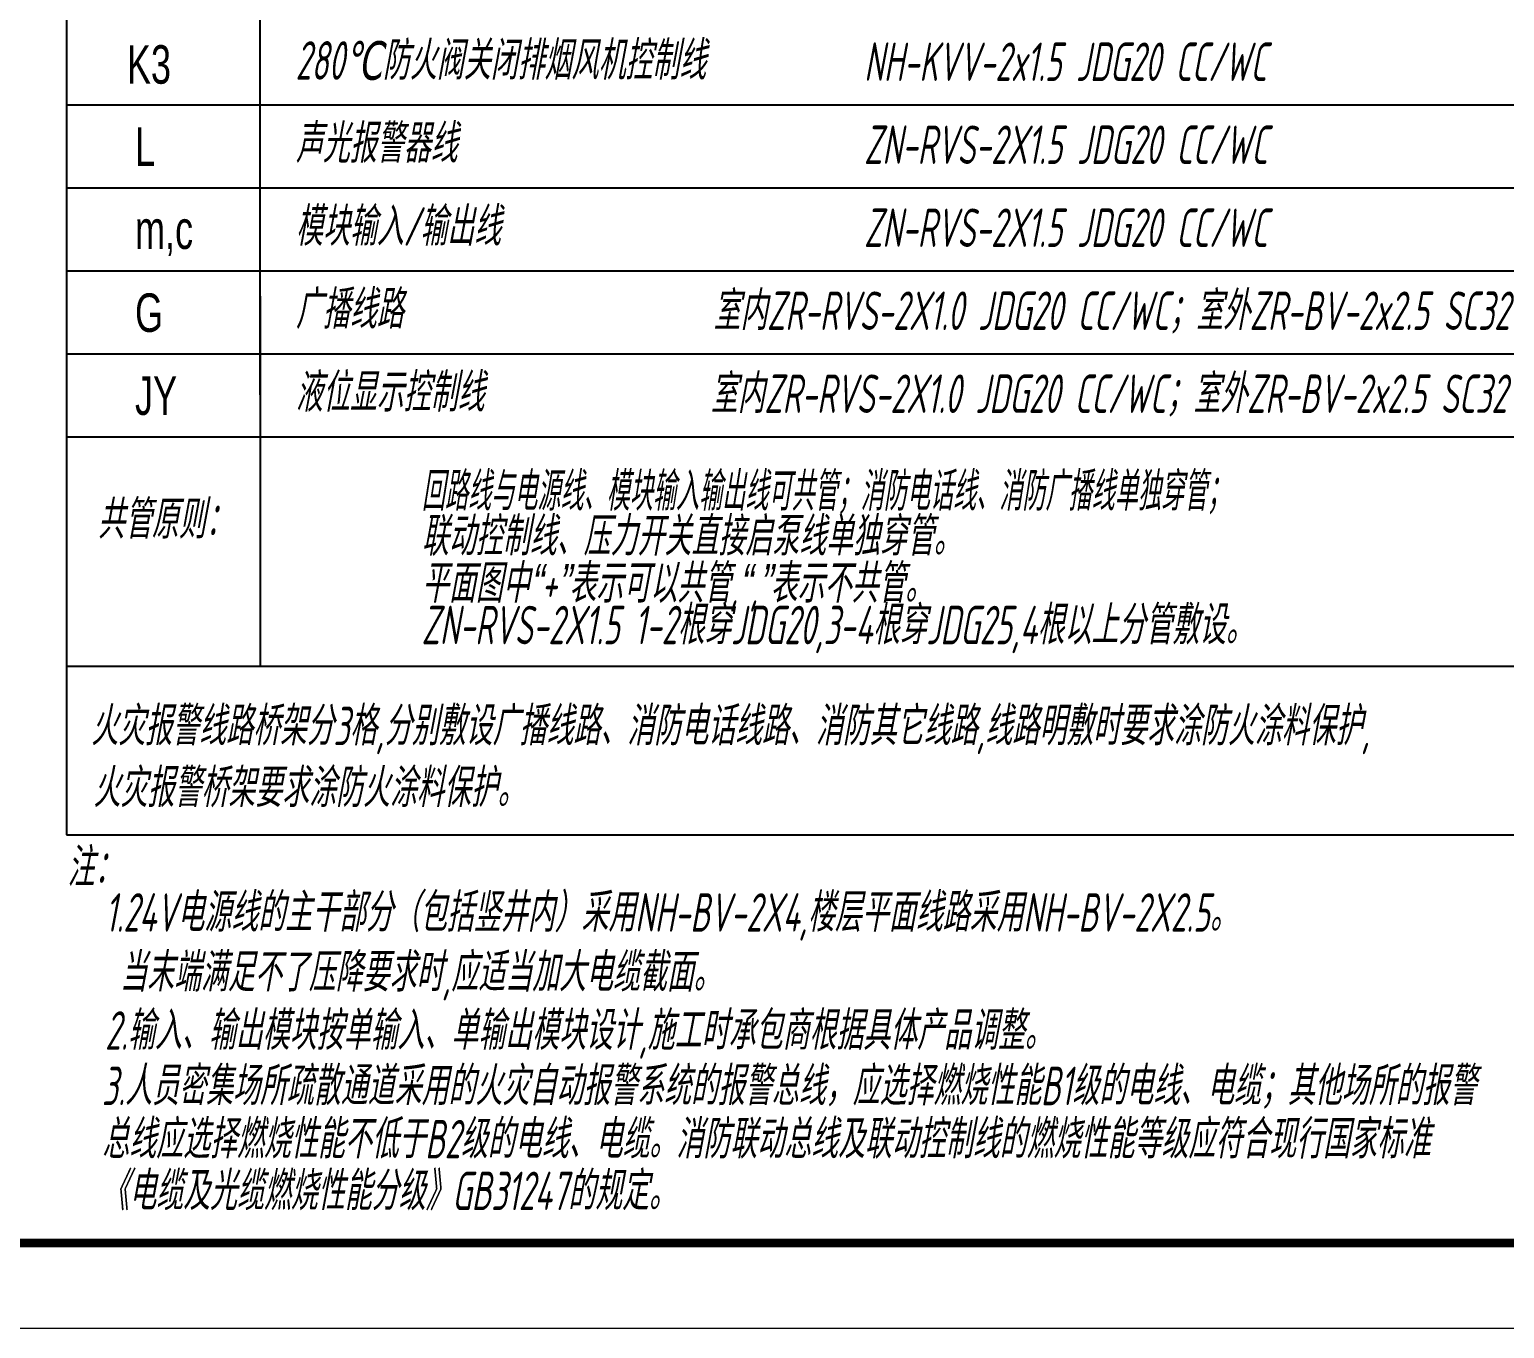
# Model space of a CAD drawing. Extents: x 3774419 to 4775970, y -926964 to 2266.
# Drawn here: x 4749564 to 4766808, y -689254 to -674070 of the extents above; entities that cross this region are included whole.
import ezdxf

# ---------------------------------------------------------------- set-up
doc = ezdxf.new("R2010")
doc.units = 0
doc.header["$LTSCALE"] = 1000
doc.header["$MEASUREMENT"] = 0
doc.layers.add('DIM-照明', color=7, linetype='CONTINUOUS')
doc.layers.add('图框', color=147, linetype='CONTINUOUS', lineweight=20)
doc.styles.add('HZTXT', font='gbeitc.shx', dxfattribs={"width": 0.8, "height": 400, "bigfont": 'hztxt.shx'})
doc.styles.add('zjdz', font='zjdz-s.shx', dxfattribs={"width": 0.7, "bigfont": 'zjdz.shx'})

msp = doc.modelspace()

# ---------------------------------------------------------------- linework, layer by layer
at = {"layer": 'DIM-照明', "color": 7}
for p, q in [((4749997.1, -669130.8), (4749997.1, -683482.1, 0)), ((4752259, -678341.5, 0), (4752259, -669130.8)), ((4749997.1, -674951.4, 0), (4767985.9, -674951.4, 0)), ((4749997.1, -674951.4, 0), (4767985.9, -674951.4, 0)), ((4749997.1, -675921.5, 0), (4767985.9, -675921.5, 0)), ((4749997.1, -675921.5, 0), (4767985.9, -675921.5, 0)), ((4749997.1, -676891.6, 0), (4767985.9, -676891.6, 0)), ((4749997.1, -676891.6, 0), (4767985.9, -676891.6, 0)), ((4752259, -677187, 0), (4752259, -681511.5, 0)), ((4749997.1, -677861.7, 0), (4767985.9, -677861.7, 0)), ((4749997.1, -677861.7, 0), (4767985.9, -677861.7, 0)), ((4749997.1, -678831.8, 0), (4767985.9, -678831.8, 0)), ((4749997.1, -681511.5, 0), (4767985.9, -681511.5, 0)), ((4749997.1, -681511.5, 0), (4767985.9, -681511.5, 0)), ((4749997.1, -683482.1, 0), (4767985.9, -683482.1, 0))]:
    msp.add_line(p, q, dxfattribs=at)
at = {"layer": '图框'}
msp.add_lwpolyline([(4691869.6, -629853.6), (4775969.6, -629853.6), (4775969.6, -689253.6), (4691869.6, -689253.6)], close=True, dxfattribs=at)
at = {"layer": '图框', "const_width": 100}
msp.add_lwpolyline([(4774969.6, -688253.6), (4774969.6, -630853.6), (4694369.6, -630853.6), (4694369.6, -688253.6)], close=True, dxfattribs=at)

# ---------------------------------------------------------------- texts
at = {"layer": 'DIM-照明', "color": 7}
for s, style, width, p in [('K3', 'zjdz', 0.7, (4750702.7, -674703.4, 0)), ('280℃防火阀关闭排烟风机控制线', 'HZTXT', 0.7, (4752673.8, -674656.7, 0)), ('L', 'zjdz', 0.7, (4750797.7, -675664.5, 0)), ('声光报警器线', 'HZTXT', 0.7, (4752673.8, -675626.8, 0)), ('模块输入/输出线', 'HZTXT', 0.7, (4752673.8, -676596.9, 0)), ('m,c', 'zjdz', 0.7, (4750797.7, -676634.6, 0)), ('G', 'zjdz', 0.7, (4750797.7, -677604.7, 0)), ('广播线路', 'HZTXT', 0.7, (4752673.8, -677567, 0)), ('液位显示控制线', 'HZTXT', 0.7, (4752673.8, -678537.1, 0)), ('JY', 'zjdz', 0.7, (4750797.7, -678574.8, 0)), ('回路线与电源线、模块输入输出线可共管；消防电话线、消防广播线单独穿管；', 'HZTXT', 0.6, (4754146.6, -679693.4, 0)), ('共管原则：', 'HZTXT', 0.7, (4750359.2, -680021, 0)), ('联动控制线、压力开关直接启泵线单独穿管。', 'HZTXT', 0.7, (4754146.6, -680218.5, 0)), ('平面图中“+”表示可以共管,“,”表示不共管。', 'HZTXT', 0.7, (4754146.6, -680769.5, 0)), ('ZN-RVS-2X1.5 1-2根穿JDG20,3-4根穿JDG25,4根以上分管敷设。', 'HZTXT', 0.7, (4754146.6, -681256, 0)), ('火灾报警线路桥架分3格,分别敷设广播线路、消防电话线路、消防其它线路,线路明敷时要求涂防火涂料保护,', 'HZTXT', 0.7, (4750281.9, -682436, 0)), ('火灾报警桥架要求涂防火涂料保护。 ', 'HZTXT', 0.7, (4750307.6, -683158.3, 0)), ('注： ', 'HZTXT', 0.7, (4750003.6, -684086.4, 0)), ('1.24V电源线的主干部分（包括竖井内）采用NH-BV-2X4,楼层平面线路采用NH-BV-2X2.5。', 'HZTXT', 0.7, (4750447.3, -684615.4, 0)), (' 当末端满足不了压降要求时,应适当加大电缆截面。 ', 'HZTXT', 0.7, (4750447.3, -685314.7, 0)), ('2.输入、输出模块按单输入、单输出模块设计,施工时承包商根据具体产品调整。 ', 'HZTXT', 0.7, (4750447.3, -685995.6, 0)), ('3.人员密集场所疏散通道采用的火灾自动报警系统的报警总线，应选择燃烧性能B1级的电线、电缆；其他场所的报警 ', 'HZTXT', 0.7, (4750409.4, -686643.3, 0)), ('总线应选择燃烧性能不低于B2级的电线、电缆。消防联动总线及联动控制线的燃烧性能等级应符合现行国家标准', 'HZTXT', 0.7, (4750409.4, -687265.4, 0)), ('《电缆及光缆燃烧性能分级》GB31247的规定。', 'HZTXT', 0.7, (4750409.4, -687870.4, 0))]:
    msp.add_text(s, height=450, rotation=0, dxfattribs=dict(at, style=style, width=width)).set_placement(p)
at = {"layer": 'DIM-照明', "color": 7, "style": 'HZTXT', "width": 0.7}
for s, p in [('NH-KVV-2x1.5 JDG20 CC/WC', (4759320.7, -674671.7, 0)), ('ZN-RVS-2X1.5 JDG20 CC/WC', (4759320.7, -675641.8, 0)), ('ZN-RVS-2X1.5 JDG20 CC/WC', (4759320.7, -676611.9, 0)), ('室内ZR-RVS-2X1.0 JDG20 CC/WC；室外ZR-BV-2x2.5 SC32 FC', (4757555.7, -677582, 0)), ('室内ZR-RVS-2X1.0 JDG20 CC/WC；室外ZR-BV-2x2.5 SC32 FC', (4757523.3, -678552.1, 0))]:
    msp.add_text(s, height=450, dxfattribs=at).set_placement(p)

doc.saveas('drawing.dxf')
